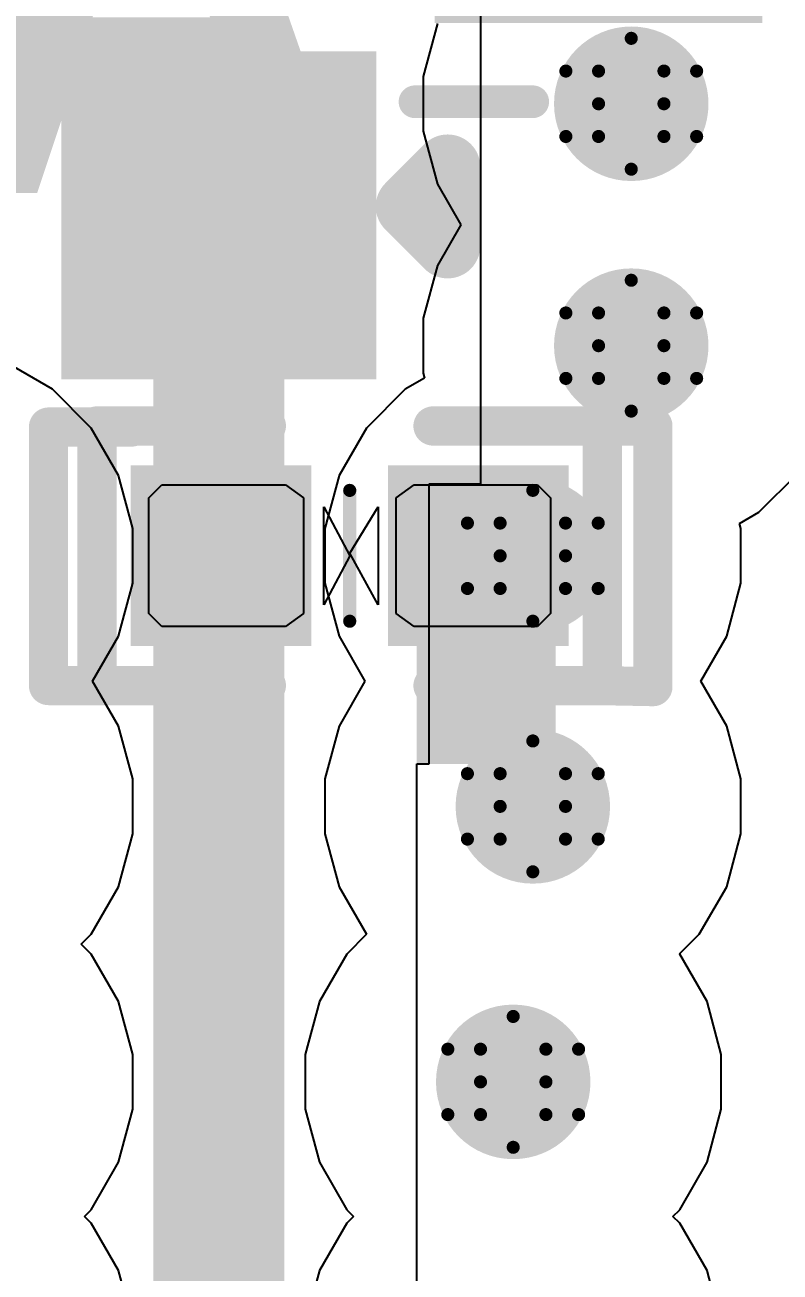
# Model space of a CAD drawing. Header units: inches. Extents: x -3 to 5437, y -3 to 5435.
# Drawn here: x 75.904 to 78.837, y 113.424 to 118.266 of the extents above; entities that cross this region are included whole.
import ezdxf

# ---------------------------------------------------------------- set-up
doc = ezdxf.new("R2010")
doc.units = ezdxf.units.IN
for name, color, linetype in [('Bottom Layer', 5, 'Continuous'), ('Drill Drawing', 1, 'Continuous'), ('GND', 16, 'Continuous'), ('Mechanical 15', 56, 'Continuous'), ('PWR', 76, 'Continuous'), ('Top Layer', 1, 'Continuous'), ('Top Overlay', 2, 'Continuous'), ('Top Paste', 8, 'Continuous'), ('Top Solder', 216, 'Continuous'), ('Via Holes', 16, 'Continuous')]:
    doc.layers.add(name, color=color, linetype=linetype)
doc.styles.add('Arial_Bold', font='', dxfattribs={"height": 0.2})
doc.styles.get('Arial_Bold').set_extended_font_data('Arial', bold=True)

# ---------------------------------------------------------------- blocks, each defined once
blk = doc.blocks.new('TPESD0402G03V_61')
at = {"layer": 'Top Layer'}
for points in [[(-0.8, 0.3), (-0.2, 0.3), (-0.2, -0.3), (-0.8, -0.3)], [(0.2, 0.3), (0.8, 0.3), (0.8, -0.3), (0.2, -0.3)]]:
    blk.add_hatch(color=1, dxfattribs=at).paths.add_polyline_path(points)
at = {"layer": 'Top Solder'}
for points in [[(-0.8508, 0.3508), (-0.1492, 0.3508), (-0.1492, -0.3508), (-0.8508, -0.3508)], [(0.1492, 0.3508), (0.8508, 0.3508), (0.8508, -0.3508), (0.1492, -0.3508)]]:
    blk.add_hatch(color=216, dxfattribs=at).paths.add_polyline_path(points)
at = {"layer": 'Mechanical 15'}
for p, q in [((-0.1099, 0.19), (0.0001, -0.0098)), ((-0.1099, -0.0099), (-0.1099, 0.19)), ((0.0001, 0.0001), (0.1002, 0.19)), ((0.1002, 0.19), (0.1002, -0.1899)), ((0.1002, -0.1899), (0.0001, 0.0001)), ((0.0001, -0.0098), (-0.1099, -0.1899)), ((-0.1099, -0.1899), (-0.1099, -0.0099))]:
    blk.add_line(p, q, dxfattribs=at)
at = {"layer": 'Top Overlay'}
for p, q in [((-0.11, -0.0099), (-0.1099, 0.1901)), ((-0.1099, 0.1901), (0.0001, -0.0097)), ((0.0001, 0.0001), (0.1001, 0.1901)), ((0.1001, 0.1901), (0.1001, -0.1899)), ((0.1001, -0.1899), (0.0001, 0.0001)), ((-0.1099, -0.1899), (-0.11, -0.0099)), ((0.0001, -0.0097), (-0.1099, -0.1899))]:
    blk.add_line(p, q, dxfattribs=at)
for points in [[(-1.1777, 0.5081, 0.152, 0.152, 0), (-1.1777, -0.5039, 0.152, 0.152, 0)], [(-0.9811, 0.5042, 0.152, 0.152, 0), (-1.1777, 0.5081, 0.152, 0.152, 0)], [(-0.9811, 0.5042, 0.1524, 0.1524, 0), (-0.9811, -0.5039, 0.1524, 0.1524, 0)], [(-0.3235, 0.5042, 0.1524, 0.1524, 0), (-0.9811, 0.5042, 0.1524, 0.1524, 0)], [(-0.9811, 0.5042, 0.1524, 0.1524, 0), (-0.9811, -0.5039, 0.1524, 0.1524, 0)], [(0.9815, 0.504, 0.1524, 0.1524, 0), (0.3239, 0.504, 0.1524, 0.1524, 0)], [(0.9815, 0.504, 0.1524, 0.1524, 0), (0.9815, -0.504, 0.1524, 0.1524, 0)], [(1.1702, 0.504, 0.152, 0.152, 0), (0.9815, 0.504, 0.152, 0.152, 0)], [(1.1702, 0.504, 0.152, 0.152, 0), (1.1702, -0.4999, 0.152, 0.152, 0)], [(0.0001, 0.2541, 0.051, 0.051, 0), (0.0001, -0.2539, 0.051, 0.051, 0)], [(-0.9745, -0.5039, 0.152, 0.152, 0), (-1.1777, -0.5039, 0.152, 0.152, 0)], [(-0.9811, -0.5039, 0.152, 0.152, 0), (-1.1698, -0.5039, 0.152, 0.152, 0)], [(-0.3235, -0.5039, 0.1524, 0.1524, 0), (-0.9811, -0.5039, 0.1524, 0.1524, 0)], [(-0.3235, -0.5039, 0.1524, 0.1524, 0), (-0.9811, -0.5039, 0.1524, 0.1524, 0)], [(0.9815, -0.504, 0.1524, 0.1524, 0), (0.3239, -0.504, 0.1524, 0.1524, 0)], [(1.1702, -0.4999, 0.152, 0.152, 0), (0.8471, -0.4999, 0.152, 0.152, 0)]]:
    blk.add_lwpolyline(points, format="xyseb", dxfattribs=at)
for points in [[(-1.2157, 0.5081, 0.076, 0.076, 1), (-1.1397, 0.5081, 0.076, 0.076, 1)], [(-1.2157, 0.5081, 0.076, 0.076, 1), (-1.1397, 0.5081, 0.076, 0.076, 1)], [(-1.0192, 0.5042, 0.0762, 0.0762, 1), (-0.943, 0.5042, 0.0762, 0.0762, 1)], [(-1.0192, 0.5042, 0.0762, 0.0762, 1), (-0.943, 0.5042, 0.0762, 0.0762, 1)], [(-1.0192, 0.5042, 0.0762, 0.0762, 1), (-0.943, 0.5042, 0.0762, 0.0762, 1)], [(-1.0191, 0.5042, 0.076, 0.076, 1), (-0.9431, 0.5042, 0.076, 0.076, 1)], [(-0.3616, 0.5042, 0.0762, 0.0762, 1), (-0.2854, 0.5042, 0.0762, 0.0762, 1)], [(0.2858, 0.504, 0.0762, 0.0762, 1), (0.362, 0.504, 0.0762, 0.0762, 1)], [(0.9434, 0.504, 0.0762, 0.0762, 1), (1.0196, 0.504, 0.0762, 0.0762, 1)], [(0.9434, 0.504, 0.0762, 0.0762, 1), (1.0196, 0.504, 0.0762, 0.0762, 1)], [(0.9435, 0.504, 0.076, 0.076, 1), (1.0195, 0.504, 0.076, 0.076, 1)], [(1.1322, 0.504, 0.076, 0.076, 1), (1.2082, 0.504, 0.076, 0.076, 1)], [(1.1322, 0.504, 0.076, 0.076, 1), (1.2082, 0.504, 0.076, 0.076, 1)], [(-0.0127, 0.2541, 0.0255, 0.0255, 1), (0.0128, 0.2541, 0.0255, 0.0255, 1)], [(-0.0127, -0.2539, 0.0255, 0.0255, 1), (0.0128, -0.2539, 0.0255, 0.0255, 1)], [(-1.2157, -0.5039, 0.076, 0.076, 1), (-1.1397, -0.5039, 0.076, 0.076, 1)], [(-1.2157, -0.5039, 0.076, 0.076, 1), (-1.1397, -0.5039, 0.076, 0.076, 1)], [(-1.2078, -0.5039, 0.076, 0.076, 1), (-1.1318, -0.5039, 0.076, 0.076, 1)], [(-1.0192, -0.5039, 0.0762, 0.0762, 1), (-0.943, -0.5039, 0.0762, 0.0762, 1)], [(-1.0192, -0.5039, 0.0762, 0.0762, 1), (-0.943, -0.5039, 0.0762, 0.0762, 1)], [(-1.0192, -0.5039, 0.0762, 0.0762, 1), (-0.943, -0.5039, 0.0762, 0.0762, 1)], [(-1.0192, -0.5039, 0.0762, 0.0762, 1), (-0.943, -0.5039, 0.0762, 0.0762, 1)], [(-1.0191, -0.5039, 0.076, 0.076, 1), (-0.9431, -0.5039, 0.076, 0.076, 1)], [(-1.0125, -0.5039, 0.076, 0.076, 1), (-0.9365, -0.5039, 0.076, 0.076, 1)], [(-0.3616, -0.5039, 0.0762, 0.0762, 1), (-0.2854, -0.5039, 0.0762, 0.0762, 1)], [(-0.3616, -0.5039, 0.0762, 0.0762, 1), (-0.2854, -0.5039, 0.0762, 0.0762, 1)], [(0.2858, -0.504, 0.0762, 0.0762, 1), (0.362, -0.504, 0.0762, 0.0762, 1)], [(0.8091, -0.4999, 0.076, 0.076, 1), (0.8851, -0.4999, 0.076, 0.076, 1)], [(0.9434, -0.504, 0.0762, 0.0762, 1), (1.0196, -0.504, 0.0762, 0.0762, 1)], [(0.9434, -0.504, 0.0762, 0.0762, 1), (1.0196, -0.504, 0.0762, 0.0762, 1)], [(1.1322, -0.4999, 0.076, 0.076, 1), (1.2082, -0.4999, 0.076, 0.076, 1)], [(1.1322, -0.4999, 0.076, 0.076, 1), (1.2082, -0.4999, 0.076, 0.076, 1)]]:
    blk.add_lwpolyline(points, format="xyseb", close=True, dxfattribs=at)
at = {"layer": 'Top Paste'}
for p, q in [((-0.78, 0.2247), (-0.7299, 0.2748)), ((-0.7299, 0.2748), (-0.2499, 0.2748)), ((-0.2499, 0.2748), (-0.18, 0.2247)), ((0.1801, 0.2247), (0.2501, 0.2748)), ((0.2501, 0.2748), (0.73, 0.2748)), ((0.73, 0.2748), (0.7801, 0.2247)), ((-0.78, -0.2252), (-0.78, 0.2247)), ((-0.18, 0.2247), (-0.18, -0.2252)), ((0.1801, -0.2252), (0.1801, 0.2247)), ((0.7801, 0.2247), (0.7801, -0.2252)), ((-0.7299, -0.2753), (-0.78, -0.2252)), ((-0.18, -0.2252), (-0.2499, -0.2753)), ((0.2501, -0.2753), (0.1801, -0.2252)), ((0.7801, -0.2252), (0.73, -0.2753)), ((-0.2499, -0.2753), (-0.7299, -0.2753)), ((0.73, -0.2753), (0.2501, -0.2753))]:
    blk.add_line(p, q, dxfattribs=at)
blk = doc.blocks.new('U_FL_R_SMT_1_80___199')
at = {"layer": 'Top Layer'}
for points in [[(-2.01, 2.0742), (-0.94, 2.0742), (-0.94, -0.1258), (-2.01, -0.1258)], [(0.94, 2.0742), (2.01, 2.0742), (2.01, -0.1258), (0.94, -0.1258)], [(-0.51, -0.4392), (0.51, -0.4392), (0.51, -1.5092), (-0.51, -1.5092)]]:
    blk.add_hatch(color=1, dxfattribs=at).paths.add_polyline_path(points)
at = {"layer": 'Top Paste'}
for points in [[(-2.01, 2.0742), (-0.94, 2.0742), (-0.94, -0.1258), (-2.01, -0.1258)], [(0.94, 2.0742), (2.01, 2.0742), (2.01, -0.1258), (0.94, -0.1258)], [(-0.51, -0.4392), (0.51, -0.4392), (0.51, -1.5092), (-0.51, -1.5092)]]:
    blk.add_hatch(color=8, dxfattribs=at).paths.add_polyline_path(points)
at = {"layer": 'Top Solder'}
for points in [[(-2.1116, 2.1758), (-0.8384, 2.1758), (-0.8384, -0.2274), (-2.1116, -0.2274)], [(0.8384, 2.1758), (2.1116, 2.1758), (2.1116, -0.2274), (0.8384, -0.2274)], [(-0.6116, -0.3376), (0.6116, -0.3376), (0.6116, -1.6108), (-0.6116, -1.6108)]]:
    blk.add_hatch(color=216, dxfattribs=at).paths.add_polyline_path(points)
at = {"layer": 'Top Overlay'}
for points in [[(-0.9652, 2.2098, 0.127, 0.127, 0), (-0.4064, 2.2098, 0.127, 0.127, 0)], [(0.4064, 2.2098, 0.127, 0.127, 0), (0.9652, 2.2098, 0.127, 0.127, 0)], [(-1.2192, -0.5334, 0.127, 0.127, 0), (-0.762, -0.5334, 0.127, 0.127, 0)], [(0.762, -0.5334, 0.127, 0.127, 0), (1.2192, -0.5334, 0.127, 0.127, 0)], [(0.7366, -0.9398, 0.254, 0.254, 0), (0.889, -0.7874, 0.254, 0.254, 0)], [(0.889, -1.0922, 0.254, 0.254, 0), (0.889, -0.7874, 0.254, 0.254, 0)], [(0.7366, -0.9398, 0.254, 0.254, 0), (0.889, -1.0922, 0.254, 0.254, 0)]]:
    blk.add_lwpolyline(points, format="xyseb", dxfattribs=at)
for points in [[(-0.997, 2.2098, 0.0635, 0.0635, 1), (-0.9334, 2.2098, 0.0635, 0.0635, 1)], [(-0.4381, 2.2098, 0.0635, 0.0635, 1), (-0.3746, 2.2098, 0.0635, 0.0635, 1)], [(0.3747, 2.2098, 0.0635, 0.0635, 1), (0.4382, 2.2098, 0.0635, 0.0635, 1)], [(0.9335, 2.2098, 0.0635, 0.0635, 1), (0.997, 2.2098, 0.0635, 0.0635, 1)], [(-1.251, -0.5334, 0.0635, 0.0635, 1), (-1.1874, -0.5334, 0.0635, 0.0635, 1)], [(-0.7937, -0.5334, 0.0635, 0.0635, 1), (-0.7302, -0.5334, 0.0635, 0.0635, 1)], [(0.7303, -0.5334, 0.0635, 0.0635, 1), (0.7938, -0.5334, 0.0635, 0.0635, 1)], [(1.1875, -0.5334, 0.0635, 0.0635, 1), (1.251, -0.5334, 0.0635, 0.0635, 1)], [(0.8255, -0.7874, 0.127, 0.127, 1), (0.9525, -0.7874, 0.127, 0.127, 1)], [(0.8255, -0.7874, 0.127, 0.127, 1), (0.9525, -0.7874, 0.127, 0.127, 1)], [(0.6731, -0.9398, 0.127, 0.127, 1), (0.8001, -0.9398, 0.127, 0.127, 1)], [(0.6731, -0.9398, 0.127, 0.127, 1), (0.8001, -0.9398, 0.127, 0.127, 1)], [(0.8255, -1.0922, 0.127, 0.127, 1), (0.9525, -1.0922, 0.127, 0.127, 1)], [(0.8255, -1.0922, 0.127, 0.127, 1), (0.9525, -1.0922, 0.127, 0.127, 1)]]:
    blk.add_lwpolyline(points, format="xyseb", close=True, dxfattribs=at)

msp = doc.modelspace()

# ---------------------------------------------------------------- hatches: boundary and pattern name
at = {"layer": 'Bottom Layer'}
h = msp.add_hatch(color=5, dxfattribs=at)
edge = h.paths.add_edge_path()
edge.add_arc((78.2587, 117.9599), 0.3, 0, 360)
h = msp.add_hatch(color=5, dxfattribs=at)
edge = h.paths.add_edge_path()
edge.add_arc((78.2587, 117.0207), 0.3, 0, 360)
h = msp.add_hatch(color=5, dxfattribs=at)
edge = h.paths.add_edge_path()
edge.add_arc((77.8764, 116.205), 0.3, 0, 360)
h = msp.add_hatch(color=5, dxfattribs=at)
edge = h.paths.add_edge_path()
edge.add_arc((77.8764, 115.2321), 0.3, 0, 360)
h = msp.add_hatch(color=5, dxfattribs=at)
edge = h.paths.add_edge_path()
edge.add_arc((77.8002, 114.1625), 0.3, 0, 360)
at = {"layer": 'GND'}
h = msp.add_hatch(color=16, dxfattribs=at)
edge = h.paths.add_edge_path()
edge.add_arc((78.2587, 117.9599), 0.3, 0, 360)
h = msp.add_hatch(color=16, dxfattribs=at)
edge = h.paths.add_edge_path()
edge.add_arc((78.2587, 117.0207), 0.3, 0, 360)
h = msp.add_hatch(color=16, dxfattribs=at)
edge = h.paths.add_edge_path()
edge.add_arc((77.8764, 116.205), 0.3, 0, 360)
h = msp.add_hatch(color=16, dxfattribs=at)
edge = h.paths.add_edge_path()
edge.add_arc((77.8764, 115.2321), 0.3, 0, 360)
h = msp.add_hatch(color=16, dxfattribs=at)
edge = h.paths.add_edge_path()
edge.add_arc((77.8002, 114.1625), 0.3, 0, 360)
at = {"layer": 'PWR'}
h = msp.add_hatch(color=76, dxfattribs=at)
edge = h.paths.add_edge_path()
edge.add_arc((78.2587, 117.9599), 0.3, 0, 360)
h = msp.add_hatch(color=76, dxfattribs=at)
edge = h.paths.add_edge_path()
edge.add_arc((78.2587, 117.0207), 0.3, 0, 360)
h = msp.add_hatch(color=76, dxfattribs=at)
edge = h.paths.add_edge_path()
edge.add_arc((77.8764, 116.205), 0.3, 0, 360)
h = msp.add_hatch(color=76, dxfattribs=at)
edge = h.paths.add_edge_path()
edge.add_arc((77.8764, 115.2321), 0.3, 0, 360)
h = msp.add_hatch(color=76, dxfattribs=at)
edge = h.paths.add_edge_path()
edge.add_arc((77.8002, 114.1625), 0.3, 0, 360)
at = {"layer": 'Top Layer'}
h = msp.add_hatch(color=1, dxfattribs=at)
edge = h.paths.add_edge_path()
edge.add_arc((78.2587, 117.9599), 0.3, 0, 360)
h = msp.add_hatch(color=1, dxfattribs=at)
edge = h.paths.add_edge_path()
edge.add_arc((78.2587, 117.0207), 0.3, 0, 360)
h = msp.add_hatch(color=1, dxfattribs=at)
edge = h.paths.add_edge_path()
edge.add_arc((77.8764, 116.205), 0.3, 0, 360)
msp.add_hatch(color=1, dxfattribs=at).paths.add_polyline_path([(77.4252, 115.397), (77.9652, 115.397), (77.9652, 116.205), (77.4252, 116.205)])
h = msp.add_hatch(color=1, dxfattribs=at)
edge = h.paths.add_edge_path()
edge.add_arc((77.8764, 115.2321), 0.3, 0, 360)
h = msp.add_hatch(color=1, dxfattribs=at)
edge = h.paths.add_edge_path()
edge.add_arc((77.8002, 114.1625), 0.3, 0, 360)
at = {"layer": 'Via Holes'}
h = msp.add_hatch(color=7, dxfattribs=at)
edge = h.paths.add_edge_path()
edge.add_arc((78.2587, 117.9599), 0.15, 0, 360)
h = msp.add_hatch(color=7, dxfattribs=at)
edge = h.paths.add_edge_path()
edge.add_arc((78.2587, 117.0207), 0.15, 0, 360)
h = msp.add_hatch(color=7, dxfattribs=at)
edge = h.paths.add_edge_path()
edge.add_arc((77.8764, 116.205), 0.15, 0, 360)
h = msp.add_hatch(color=7, dxfattribs=at)
edge = h.paths.add_edge_path()
edge.add_arc((77.8764, 115.2321), 0.15, 0, 360)
h = msp.add_hatch(color=7, dxfattribs=at)
edge = h.paths.add_edge_path()
edge.add_arc((77.8002, 114.1625), 0.15, 0, 360)

# ---------------------------------------------------------------- linework, layer by layer
at = {"layer": 'Drill Drawing'}
for points in [[(78.1317, 118.0869, 0.0508, 0.0508, 0), (78.2587, 118.2139, 0.0508, 0.0508, 0)], [(78.2587, 118.2139, 0.0508, 0.0508, 0), (78.3857, 118.0869, 0.0508, 0.0508, 0)], [(78.0047, 118.0869, 0.0508, 0.0508, 0), (78.1317, 117.9599, 0.0508, 0.0508, 0)], [(78.0047, 118.0869, 0.0508, 0.0508, 0), (78.1317, 118.0869, 0.0508, 0.0508, 0)], [(78.3857, 118.0869, 0.0508, 0.0508, 0), (78.5127, 118.0869, 0.0508, 0.0508, 0)], [(78.3857, 117.9599, 0.0508, 0.0508, 0), (78.5127, 118.0869, 0.0508, 0.0508, 0)], [(78.0047, 117.8329, 0.0508, 0.0508, 0), (78.1317, 117.9599, 0.0508, 0.0508, 0)], [(78.3857, 117.9599, 0.0508, 0.0508, 0), (78.5127, 117.8329, 0.0508, 0.0508, 0)], [(78.0047, 117.8329, 0.0508, 0.0508, 0), (78.1317, 117.8329, 0.0508, 0.0508, 0)], [(78.1317, 117.8329, 0.0508, 0.0508, 0), (78.2587, 117.7059, 0.0508, 0.0508, 0)], [(78.2587, 117.7059, 0.0508, 0.0508, 0), (78.3857, 117.8329, 0.0508, 0.0508, 0)], [(78.3857, 117.8329, 0.0508, 0.0508, 0), (78.5127, 117.8329, 0.0508, 0.0508, 0)], [(78.1317, 117.1477, 0.0508, 0.0508, 0), (78.2587, 117.2747, 0.0508, 0.0508, 0)], [(78.2587, 117.2747, 0.0508, 0.0508, 0), (78.3857, 117.1477, 0.0508, 0.0508, 0)], [(78.0047, 117.1477, 0.0508, 0.0508, 0), (78.1317, 117.0207, 0.0508, 0.0508, 0)], [(78.0047, 117.1477, 0.0508, 0.0508, 0), (78.1317, 117.1477, 0.0508, 0.0508, 0)], [(78.3857, 117.1477, 0.0508, 0.0508, 0), (78.5127, 117.1477, 0.0508, 0.0508, 0)], [(78.3857, 117.0207, 0.0508, 0.0508, 0), (78.5127, 117.1477, 0.0508, 0.0508, 0)], [(78.0047, 116.8937, 0.0508, 0.0508, 0), (78.1317, 117.0207, 0.0508, 0.0508, 0)], [(78.3857, 117.0207, 0.0508, 0.0508, 0), (78.5127, 116.8937, 0.0508, 0.0508, 0)], [(78.0047, 116.8937, 0.0508, 0.0508, 0), (78.1317, 116.8937, 0.0508, 0.0508, 0)], [(78.1317, 116.8937, 0.0508, 0.0508, 0), (78.2587, 116.7667, 0.0508, 0.0508, 0)], [(78.2587, 116.7667, 0.0508, 0.0508, 0), (78.3857, 116.8937, 0.0508, 0.0508, 0)], [(78.3857, 116.8937, 0.0508, 0.0508, 0), (78.5127, 116.8937, 0.0508, 0.0508, 0)], [(77.7494, 116.332, 0.0508, 0.0508, 0), (77.8764, 116.459, 0.0508, 0.0508, 0)], [(77.8764, 116.459, 0.0508, 0.0508, 0), (78.0034, 116.332, 0.0508, 0.0508, 0)], [(77.6224, 116.332, 0.0508, 0.0508, 0), (77.7494, 116.205, 0.0508, 0.0508, 0)], [(77.6224, 116.332, 0.0508, 0.0508, 0), (77.7494, 116.332, 0.0508, 0.0508, 0)], [(78.0034, 116.332, 0.0508, 0.0508, 0), (78.1304, 116.332, 0.0508, 0.0508, 0)], [(78.0034, 116.205, 0.0508, 0.0508, 0), (78.1304, 116.332, 0.0508, 0.0508, 0)], [(77.6224, 116.078, 0.0508, 0.0508, 0), (77.7494, 116.205, 0.0508, 0.0508, 0)], [(78.0034, 116.205, 0.0508, 0.0508, 0), (78.1304, 116.078, 0.0508, 0.0508, 0)], [(77.6224, 116.078, 0.0508, 0.0508, 0), (77.7494, 116.078, 0.0508, 0.0508, 0)], [(77.7494, 116.078, 0.0508, 0.0508, 0), (77.8764, 115.951, 0.0508, 0.0508, 0)], [(77.8764, 115.951, 0.0508, 0.0508, 0), (78.0034, 116.078, 0.0508, 0.0508, 0)], [(78.0034, 116.078, 0.0508, 0.0508, 0), (78.1304, 116.078, 0.0508, 0.0508, 0)], [(77.7494, 115.3591, 0.0508, 0.0508, 0), (77.8764, 115.4861, 0.0508, 0.0508, 0)], [(77.8764, 115.4861, 0.0508, 0.0508, 0), (78.0034, 115.3591, 0.0508, 0.0508, 0)], [(77.6224, 115.3591, 0.0508, 0.0508, 0), (77.7494, 115.2321, 0.0508, 0.0508, 0)], [(77.6224, 115.3591, 0.0508, 0.0508, 0), (77.7494, 115.3591, 0.0508, 0.0508, 0)], [(78.0034, 115.3591, 0.0508, 0.0508, 0), (78.1304, 115.3591, 0.0508, 0.0508, 0)], [(78.0034, 115.2321, 0.0508, 0.0508, 0), (78.1304, 115.3591, 0.0508, 0.0508, 0)], [(77.6224, 115.1051, 0.0508, 0.0508, 0), (77.7494, 115.2321, 0.0508, 0.0508, 0)], [(78.0034, 115.2321, 0.0508, 0.0508, 0), (78.1304, 115.1051, 0.0508, 0.0508, 0)], [(77.6224, 115.1051, 0.0508, 0.0508, 0), (77.7494, 115.1051, 0.0508, 0.0508, 0)], [(77.7494, 115.1051, 0.0508, 0.0508, 0), (77.8764, 114.9781, 0.0508, 0.0508, 0)], [(77.8764, 114.9781, 0.0508, 0.0508, 0), (78.0034, 115.1051, 0.0508, 0.0508, 0)], [(78.0034, 115.1051, 0.0508, 0.0508, 0), (78.1304, 115.1051, 0.0508, 0.0508, 0)], [(77.6732, 114.2895, 0.0508, 0.0508, 0), (77.8002, 114.4165, 0.0508, 0.0508, 0)], [(77.8002, 114.4165, 0.0508, 0.0508, 0), (77.9272, 114.2895, 0.0508, 0.0508, 0)], [(77.5462, 114.2895, 0.0508, 0.0508, 0), (77.6732, 114.1625, 0.0508, 0.0508, 0)], [(77.5462, 114.2895, 0.0508, 0.0508, 0), (77.6732, 114.2895, 0.0508, 0.0508, 0)], [(77.9272, 114.2895, 0.0508, 0.0508, 0), (78.0542, 114.2895, 0.0508, 0.0508, 0)], [(77.9272, 114.1625, 0.0508, 0.0508, 0), (78.0542, 114.2895, 0.0508, 0.0508, 0)], [(77.5462, 114.0355, 0.0508, 0.0508, 0), (77.6732, 114.1625, 0.0508, 0.0508, 0)], [(77.9272, 114.1625, 0.0508, 0.0508, 0), (78.0542, 114.0355, 0.0508, 0.0508, 0)], [(77.5462, 114.0355, 0.0508, 0.0508, 0), (77.6732, 114.0355, 0.0508, 0.0508, 0)], [(77.6732, 114.0355, 0.0508, 0.0508, 0), (77.8002, 113.9085, 0.0508, 0.0508, 0)], [(77.8002, 113.9085, 0.0508, 0.0508, 0), (77.9272, 114.0355, 0.0508, 0.0508, 0)], [(77.9272, 114.0355, 0.0508, 0.0508, 0), (78.0542, 114.0355, 0.0508, 0.0508, 0)]]:
    msp.add_lwpolyline(points, format="xyseb", dxfattribs=at)
for points in [[(78.246, 118.2139, 0.0254, 0.0254, 1), (78.2714, 118.2139, 0.0254, 0.0254, 1)], [(78.246, 118.2139, 0.0254, 0.0254, 1), (78.2714, 118.2139, 0.0254, 0.0254, 1)], [(77.992, 118.0869, 0.0254, 0.0254, 1), (78.0174, 118.0869, 0.0254, 0.0254, 1)], [(77.992, 118.0869, 0.0254, 0.0254, 1), (78.0174, 118.0869, 0.0254, 0.0254, 1)], [(78.119, 118.0869, 0.0254, 0.0254, 1), (78.1444, 118.0869, 0.0254, 0.0254, 1)], [(78.119, 118.0869, 0.0254, 0.0254, 1), (78.1444, 118.0869, 0.0254, 0.0254, 1)], [(78.373, 118.0869, 0.0254, 0.0254, 1), (78.3984, 118.0869, 0.0254, 0.0254, 1)], [(78.373, 118.0869, 0.0254, 0.0254, 1), (78.3984, 118.0869, 0.0254, 0.0254, 1)], [(78.5, 118.0869, 0.0254, 0.0254, 1), (78.5254, 118.0869, 0.0254, 0.0254, 1)], [(78.5, 118.0869, 0.0254, 0.0254, 1), (78.5254, 118.0869, 0.0254, 0.0254, 1)], [(78.119, 117.9599, 0.0254, 0.0254, 1), (78.1444, 117.9599, 0.0254, 0.0254, 1)], [(78.119, 117.9599, 0.0254, 0.0254, 1), (78.1444, 117.9599, 0.0254, 0.0254, 1)], [(78.373, 117.9599, 0.0254, 0.0254, 1), (78.3984, 117.9599, 0.0254, 0.0254, 1)], [(78.373, 117.9599, 0.0254, 0.0254, 1), (78.3984, 117.9599, 0.0254, 0.0254, 1)], [(77.992, 117.8329, 0.0254, 0.0254, 1), (78.0174, 117.8329, 0.0254, 0.0254, 1)], [(77.992, 117.8329, 0.0254, 0.0254, 1), (78.0174, 117.8329, 0.0254, 0.0254, 1)], [(78.119, 117.8329, 0.0254, 0.0254, 1), (78.1444, 117.8329, 0.0254, 0.0254, 1)], [(78.119, 117.8329, 0.0254, 0.0254, 1), (78.1444, 117.8329, 0.0254, 0.0254, 1)], [(78.373, 117.8329, 0.0254, 0.0254, 1), (78.3984, 117.8329, 0.0254, 0.0254, 1)], [(78.373, 117.8329, 0.0254, 0.0254, 1), (78.3984, 117.8329, 0.0254, 0.0254, 1)], [(78.5, 117.8329, 0.0254, 0.0254, 1), (78.5254, 117.8329, 0.0254, 0.0254, 1)], [(78.5, 117.8329, 0.0254, 0.0254, 1), (78.5254, 117.8329, 0.0254, 0.0254, 1)], [(78.246, 117.7059, 0.0254, 0.0254, 1), (78.2714, 117.7059, 0.0254, 0.0254, 1)], [(78.246, 117.7059, 0.0254, 0.0254, 1), (78.2714, 117.7059, 0.0254, 0.0254, 1)], [(78.246, 117.2747, 0.0254, 0.0254, 1), (78.2714, 117.2747, 0.0254, 0.0254, 1)], [(78.246, 117.2747, 0.0254, 0.0254, 1), (78.2714, 117.2747, 0.0254, 0.0254, 1)], [(77.992, 117.1477, 0.0254, 0.0254, 1), (78.0174, 117.1477, 0.0254, 0.0254, 1)], [(77.992, 117.1477, 0.0254, 0.0254, 1), (78.0174, 117.1477, 0.0254, 0.0254, 1)], [(78.119, 117.1477, 0.0254, 0.0254, 1), (78.1444, 117.1477, 0.0254, 0.0254, 1)], [(78.119, 117.1477, 0.0254, 0.0254, 1), (78.1444, 117.1477, 0.0254, 0.0254, 1)], [(78.373, 117.1477, 0.0254, 0.0254, 1), (78.3984, 117.1477, 0.0254, 0.0254, 1)], [(78.373, 117.1477, 0.0254, 0.0254, 1), (78.3984, 117.1477, 0.0254, 0.0254, 1)], [(78.5, 117.1477, 0.0254, 0.0254, 1), (78.5254, 117.1477, 0.0254, 0.0254, 1)], [(78.5, 117.1477, 0.0254, 0.0254, 1), (78.5254, 117.1477, 0.0254, 0.0254, 1)], [(78.119, 117.0207, 0.0254, 0.0254, 1), (78.1444, 117.0207, 0.0254, 0.0254, 1)], [(78.119, 117.0207, 0.0254, 0.0254, 1), (78.1444, 117.0207, 0.0254, 0.0254, 1)], [(78.373, 117.0207, 0.0254, 0.0254, 1), (78.3984, 117.0207, 0.0254, 0.0254, 1)], [(78.373, 117.0207, 0.0254, 0.0254, 1), (78.3984, 117.0207, 0.0254, 0.0254, 1)], [(77.992, 116.8937, 0.0254, 0.0254, 1), (78.0174, 116.8937, 0.0254, 0.0254, 1)], [(77.992, 116.8937, 0.0254, 0.0254, 1), (78.0174, 116.8937, 0.0254, 0.0254, 1)], [(78.119, 116.8937, 0.0254, 0.0254, 1), (78.1444, 116.8937, 0.0254, 0.0254, 1)], [(78.119, 116.8937, 0.0254, 0.0254, 1), (78.1444, 116.8937, 0.0254, 0.0254, 1)], [(78.373, 116.8937, 0.0254, 0.0254, 1), (78.3984, 116.8937, 0.0254, 0.0254, 1)], [(78.373, 116.8937, 0.0254, 0.0254, 1), (78.3984, 116.8937, 0.0254, 0.0254, 1)], [(78.5, 116.8937, 0.0254, 0.0254, 1), (78.5254, 116.8937, 0.0254, 0.0254, 1)], [(78.5, 116.8937, 0.0254, 0.0254, 1), (78.5254, 116.8937, 0.0254, 0.0254, 1)], [(78.246, 116.7667, 0.0254, 0.0254, 1), (78.2714, 116.7667, 0.0254, 0.0254, 1)], [(78.246, 116.7667, 0.0254, 0.0254, 1), (78.2714, 116.7667, 0.0254, 0.0254, 1)], [(77.8637, 116.459, 0.0254, 0.0254, 1), (77.8891, 116.459, 0.0254, 0.0254, 1)], [(77.8637, 116.459, 0.0254, 0.0254, 1), (77.8891, 116.459, 0.0254, 0.0254, 1)], [(77.6097, 116.332, 0.0254, 0.0254, 1), (77.6351, 116.332, 0.0254, 0.0254, 1)], [(77.6097, 116.332, 0.0254, 0.0254, 1), (77.6351, 116.332, 0.0254, 0.0254, 1)], [(77.7367, 116.332, 0.0254, 0.0254, 1), (77.7621, 116.332, 0.0254, 0.0254, 1)], [(77.7367, 116.332, 0.0254, 0.0254, 1), (77.7621, 116.332, 0.0254, 0.0254, 1)], [(77.9907, 116.332, 0.0254, 0.0254, 1), (78.0161, 116.332, 0.0254, 0.0254, 1)], [(77.9907, 116.332, 0.0254, 0.0254, 1), (78.0161, 116.332, 0.0254, 0.0254, 1)], [(78.1177, 116.332, 0.0254, 0.0254, 1), (78.1431, 116.332, 0.0254, 0.0254, 1)], [(78.1177, 116.332, 0.0254, 0.0254, 1), (78.1431, 116.332, 0.0254, 0.0254, 1)], [(77.7367, 116.205, 0.0254, 0.0254, 1), (77.7621, 116.205, 0.0254, 0.0254, 1)], [(77.7367, 116.205, 0.0254, 0.0254, 1), (77.7621, 116.205, 0.0254, 0.0254, 1)], [(77.9907, 116.205, 0.0254, 0.0254, 1), (78.0161, 116.205, 0.0254, 0.0254, 1)], [(77.9907, 116.205, 0.0254, 0.0254, 1), (78.0161, 116.205, 0.0254, 0.0254, 1)], [(77.6097, 116.078, 0.0254, 0.0254, 1), (77.6351, 116.078, 0.0254, 0.0254, 1)], [(77.6097, 116.078, 0.0254, 0.0254, 1), (77.6351, 116.078, 0.0254, 0.0254, 1)], [(77.7367, 116.078, 0.0254, 0.0254, 1), (77.7621, 116.078, 0.0254, 0.0254, 1)], [(77.7367, 116.078, 0.0254, 0.0254, 1), (77.7621, 116.078, 0.0254, 0.0254, 1)], [(77.9907, 116.078, 0.0254, 0.0254, 1), (78.0161, 116.078, 0.0254, 0.0254, 1)], [(77.9907, 116.078, 0.0254, 0.0254, 1), (78.0161, 116.078, 0.0254, 0.0254, 1)], [(78.1177, 116.078, 0.0254, 0.0254, 1), (78.1431, 116.078, 0.0254, 0.0254, 1)], [(78.1177, 116.078, 0.0254, 0.0254, 1), (78.1431, 116.078, 0.0254, 0.0254, 1)], [(77.8637, 115.951, 0.0254, 0.0254, 1), (77.8891, 115.951, 0.0254, 0.0254, 1)], [(77.8637, 115.951, 0.0254, 0.0254, 1), (77.8891, 115.951, 0.0254, 0.0254, 1)], [(77.8637, 115.4861, 0.0254, 0.0254, 1), (77.8891, 115.4861, 0.0254, 0.0254, 1)], [(77.8637, 115.4861, 0.0254, 0.0254, 1), (77.8891, 115.4861, 0.0254, 0.0254, 1)], [(77.6097, 115.3591, 0.0254, 0.0254, 1), (77.6351, 115.3591, 0.0254, 0.0254, 1)], [(77.6097, 115.3591, 0.0254, 0.0254, 1), (77.6351, 115.3591, 0.0254, 0.0254, 1)], [(77.7367, 115.3591, 0.0254, 0.0254, 1), (77.7621, 115.3591, 0.0254, 0.0254, 1)], [(77.7367, 115.3591, 0.0254, 0.0254, 1), (77.7621, 115.3591, 0.0254, 0.0254, 1)], [(77.9907, 115.3591, 0.0254, 0.0254, 1), (78.0161, 115.3591, 0.0254, 0.0254, 1)], [(77.9907, 115.3591, 0.0254, 0.0254, 1), (78.0161, 115.3591, 0.0254, 0.0254, 1)], [(78.1177, 115.3591, 0.0254, 0.0254, 1), (78.1431, 115.3591, 0.0254, 0.0254, 1)], [(78.1177, 115.3591, 0.0254, 0.0254, 1), (78.1431, 115.3591, 0.0254, 0.0254, 1)], [(77.7367, 115.2321, 0.0254, 0.0254, 1), (77.7621, 115.2321, 0.0254, 0.0254, 1)], [(77.7367, 115.2321, 0.0254, 0.0254, 1), (77.7621, 115.2321, 0.0254, 0.0254, 1)], [(77.9907, 115.2321, 0.0254, 0.0254, 1), (78.0161, 115.2321, 0.0254, 0.0254, 1)], [(77.9907, 115.2321, 0.0254, 0.0254, 1), (78.0161, 115.2321, 0.0254, 0.0254, 1)], [(77.6097, 115.1051, 0.0254, 0.0254, 1), (77.6351, 115.1051, 0.0254, 0.0254, 1)], [(77.6097, 115.1051, 0.0254, 0.0254, 1), (77.6351, 115.1051, 0.0254, 0.0254, 1)], [(77.7367, 115.1051, 0.0254, 0.0254, 1), (77.7621, 115.1051, 0.0254, 0.0254, 1)], [(77.7367, 115.1051, 0.0254, 0.0254, 1), (77.7621, 115.1051, 0.0254, 0.0254, 1)], [(77.9907, 115.1051, 0.0254, 0.0254, 1), (78.0161, 115.1051, 0.0254, 0.0254, 1)], [(77.9907, 115.1051, 0.0254, 0.0254, 1), (78.0161, 115.1051, 0.0254, 0.0254, 1)], [(78.1177, 115.1051, 0.0254, 0.0254, 1), (78.1431, 115.1051, 0.0254, 0.0254, 1)], [(78.1177, 115.1051, 0.0254, 0.0254, 1), (78.1431, 115.1051, 0.0254, 0.0254, 1)], [(77.8637, 114.9781, 0.0254, 0.0254, 1), (77.8891, 114.9781, 0.0254, 0.0254, 1)], [(77.8637, 114.9781, 0.0254, 0.0254, 1), (77.8891, 114.9781, 0.0254, 0.0254, 1)], [(77.7875, 114.4165, 0.0254, 0.0254, 1), (77.8129, 114.4165, 0.0254, 0.0254, 1)], [(77.7875, 114.4165, 0.0254, 0.0254, 1), (77.8129, 114.4165, 0.0254, 0.0254, 1)], [(77.5335, 114.2895, 0.0254, 0.0254, 1), (77.5589, 114.2895, 0.0254, 0.0254, 1)], [(77.5335, 114.2895, 0.0254, 0.0254, 1), (77.5589, 114.2895, 0.0254, 0.0254, 1)], [(77.6605, 114.2895, 0.0254, 0.0254, 1), (77.6859, 114.2895, 0.0254, 0.0254, 1)], [(77.6605, 114.2895, 0.0254, 0.0254, 1), (77.6859, 114.2895, 0.0254, 0.0254, 1)], [(77.9145, 114.2895, 0.0254, 0.0254, 1), (77.9399, 114.2895, 0.0254, 0.0254, 1)], [(77.9145, 114.2895, 0.0254, 0.0254, 1), (77.9399, 114.2895, 0.0254, 0.0254, 1)], [(78.0415, 114.2895, 0.0254, 0.0254, 1), (78.0669, 114.2895, 0.0254, 0.0254, 1)], [(78.0415, 114.2895, 0.0254, 0.0254, 1), (78.0669, 114.2895, 0.0254, 0.0254, 1)], [(77.6605, 114.1625, 0.0254, 0.0254, 1), (77.6859, 114.1625, 0.0254, 0.0254, 1)], [(77.6605, 114.1625, 0.0254, 0.0254, 1), (77.6859, 114.1625, 0.0254, 0.0254, 1)], [(77.9145, 114.1625, 0.0254, 0.0254, 1), (77.9399, 114.1625, 0.0254, 0.0254, 1)], [(77.9145, 114.1625, 0.0254, 0.0254, 1), (77.9399, 114.1625, 0.0254, 0.0254, 1)], [(77.5335, 114.0355, 0.0254, 0.0254, 1), (77.5589, 114.0355, 0.0254, 0.0254, 1)], [(77.5335, 114.0355, 0.0254, 0.0254, 1), (77.5589, 114.0355, 0.0254, 0.0254, 1)], [(77.6605, 114.0355, 0.0254, 0.0254, 1), (77.6859, 114.0355, 0.0254, 0.0254, 1)], [(77.6605, 114.0355, 0.0254, 0.0254, 1), (77.6859, 114.0355, 0.0254, 0.0254, 1)], [(77.9145, 114.0355, 0.0254, 0.0254, 1), (77.9399, 114.0355, 0.0254, 0.0254, 1)], [(77.9145, 114.0355, 0.0254, 0.0254, 1), (77.9399, 114.0355, 0.0254, 0.0254, 1)], [(78.0415, 114.0355, 0.0254, 0.0254, 1), (78.0669, 114.0355, 0.0254, 0.0254, 1)], [(78.0415, 114.0355, 0.0254, 0.0254, 1), (78.0669, 114.0355, 0.0254, 0.0254, 1)], [(77.7875, 113.9085, 0.0254, 0.0254, 1), (77.8129, 113.9085, 0.0254, 0.0254, 1)], [(77.7875, 113.9085, 0.0254, 0.0254, 1), (77.8129, 113.9085, 0.0254, 0.0254, 1)]]:
    msp.add_lwpolyline(points, format="xyseb", close=True, dxfattribs=at)
at = {"layer": 'PWR'}
for p, q in [((77.5057, 118.2718), (77.4507, 118.0663)), ((77.4507, 118.0663), (77.4507, 117.8536)), ((77.4507, 117.8536), (77.5057, 117.6481)), ((77.5057, 117.6481), (77.5968, 117.4903)), ((77.5968, 117.4903), (77.5057, 117.3326)), ((77.5057, 117.3326), (77.4507, 117.1271)), ((77.4507, 117.1271), (77.4507, 116.9143)), ((76.0103, 116.8516), (75.8627, 116.9368)), ((77.4558, 116.8952), (77.3803, 116.8516)), ((77.4507, 116.9143), (77.4558, 116.8952)), ((76.1608, 116.7011), (76.0103, 116.8516)), ((77.3803, 116.8516), (77.2298, 116.7011)), ((76.2671, 116.5169), (76.1608, 116.7011)), ((77.2298, 116.7011), (77.1235, 116.5169)), ((76.3222, 116.3114), (76.2671, 116.5169)), ((77.1235, 116.5169), (77.0684, 116.3114)), ((78.7548, 116.3741), (78.9052, 116.5246)), ((78.6793, 116.3305), (78.7548, 116.3741)), ((76.3222, 116.0986), (76.3222, 116.3114)), ((77.0684, 116.3114), (77.0684, 116.0986)), ((78.6844, 116.3114), (78.6793, 116.3305)), ((78.6844, 116.0986), (78.6844, 116.3114)), ((76.2671, 115.8931), (76.3222, 116.0986)), ((77.0684, 116.0986), (77.1235, 115.8931)), ((78.6293, 115.8931), (78.6844, 116.0986)), ((76.1664, 115.7186), (76.2671, 115.8931)), ((77.1235, 115.8931), (77.2242, 115.7186)), ((78.5286, 115.7186), (78.6293, 115.8931)), ((76.2671, 115.544), (76.1664, 115.7186)), ((77.2242, 115.7186), (77.1235, 115.544)), ((78.6293, 115.544), (78.5286, 115.7186)), ((76.3222, 115.3385), (76.2671, 115.544)), ((77.1235, 115.544), (77.0684, 115.3385)), ((78.6844, 115.3385), (78.6293, 115.544)), ((76.3222, 115.1258), (76.3222, 115.3385)), ((77.0684, 115.3385), (77.0684, 115.1258)), ((78.6844, 115.1258), (78.6844, 115.3385)), ((76.2671, 114.9203), (76.3222, 115.1258)), ((77.0684, 115.1258), (77.1235, 114.9203)), ((78.6293, 114.9203), (78.6844, 115.1258)), ((76.1608, 114.736), (76.2671, 114.9203)), ((77.1235, 114.9203), (77.2298, 114.736)), ((78.523, 114.736), (78.6293, 114.9203)), ((76.122, 114.6973), (76.1608, 114.736)), ((77.2305, 114.7354), (77.1536, 114.6586)), ((77.2298, 114.736), (77.2305, 114.7354)), ((78.4461, 114.6592), (78.523, 114.736)), ((76.1608, 114.6586), (76.122, 114.6973)), ((76.2671, 114.4743), (76.1608, 114.6586)), ((77.1536, 114.6586), (77.0473, 114.4743)), ((78.4468, 114.6586), (78.4461, 114.6592)), ((78.5531, 114.4743), (78.4468, 114.6586)), ((76.3222, 114.2688), (76.2671, 114.4743)), ((77.0473, 114.4743), (76.9922, 114.2688)), ((78.6082, 114.2688), (78.5531, 114.4743)), ((76.3222, 114.0561), (76.3222, 114.2688)), ((76.9922, 114.2688), (76.9922, 114.0561)), ((78.6082, 114.0561), (78.6082, 114.2688)), ((76.2671, 113.8506), (76.3222, 114.0561)), ((76.9922, 114.0561), (77.0473, 113.8506)), ((78.5531, 113.8506), (78.6082, 114.0561)), ((76.1608, 113.6663), (76.2671, 113.8506)), ((77.0473, 113.8506), (77.1536, 113.6663)), ((78.4468, 113.6663), (78.5531, 113.8506)), ((76.1347, 113.6403), (76.1608, 113.6663)), ((76.1608, 113.6143), (76.1347, 113.6403)), ((77.1536, 113.6663), (77.1797, 113.6403)), ((77.1797, 113.6403), (77.1536, 113.6143)), ((78.4207, 113.6403), (78.4468, 113.6663)), ((78.4468, 113.6143), (78.4207, 113.6403)), ((76.2671, 113.4301), (76.1608, 113.6143)), ((77.1536, 113.6143), (77.0473, 113.4301)), ((78.5531, 113.4301), (78.4468, 113.6143)), ((76.3222, 113.2246), (76.2671, 113.4301)), ((77.0473, 113.4301), (76.9922, 113.2246)), ((78.6082, 113.2246), (78.5531, 113.4301))]:
    msp.add_line(p, q, dxfattribs=at)
at = {"layer": 'Top Layer'}
for p, q in [((77.6747, 116.4839), (77.6747, 118.5699)), ((77.4732, 115.397), (77.4732, 116.4839)), ((77.4732, 116.4839), (77.6747, 116.4839)), ((77.4252, 98.5049), (77.4252, 115.397)), ((77.4252, 115.397), (77.4732, 115.397))]:
    msp.add_line(p, q, dxfattribs=at)
msp.add_lwpolyline([(76.6567, 98.5049, 0.508, 0.508, 0), (76.6567, 117.5269, 0.508, 0.508, 0)], format="xyseb", dxfattribs=at)
msp.add_lwpolyline([(76.5297, 117.5269, 0.254, 0.254, 1), (76.7837, 117.5269, 0.254, 0.254, 1)], format="xyseb", close=True, dxfattribs=at)

# ---------------------------------------------------------------- block references
msp.add_blockref('U_FL_R_SMT_1_80___199', (76.6567, 118.5011))
at = {"rotation": 180}
msp.add_blockref('TPESD0402G03V_61', (77.1652, 116.205), dxfattribs=at)

# ---------------------------------------------------------------- texts
at = {"layer": 'Top Overlay', "style": 'Arial_Bold'}
msp.add_text('ANTENNA', height=1.651, rotation=360, dxfattribs=at).set_placement((65.9531, 117.6141))

doc.saveas('drawing.dxf')
